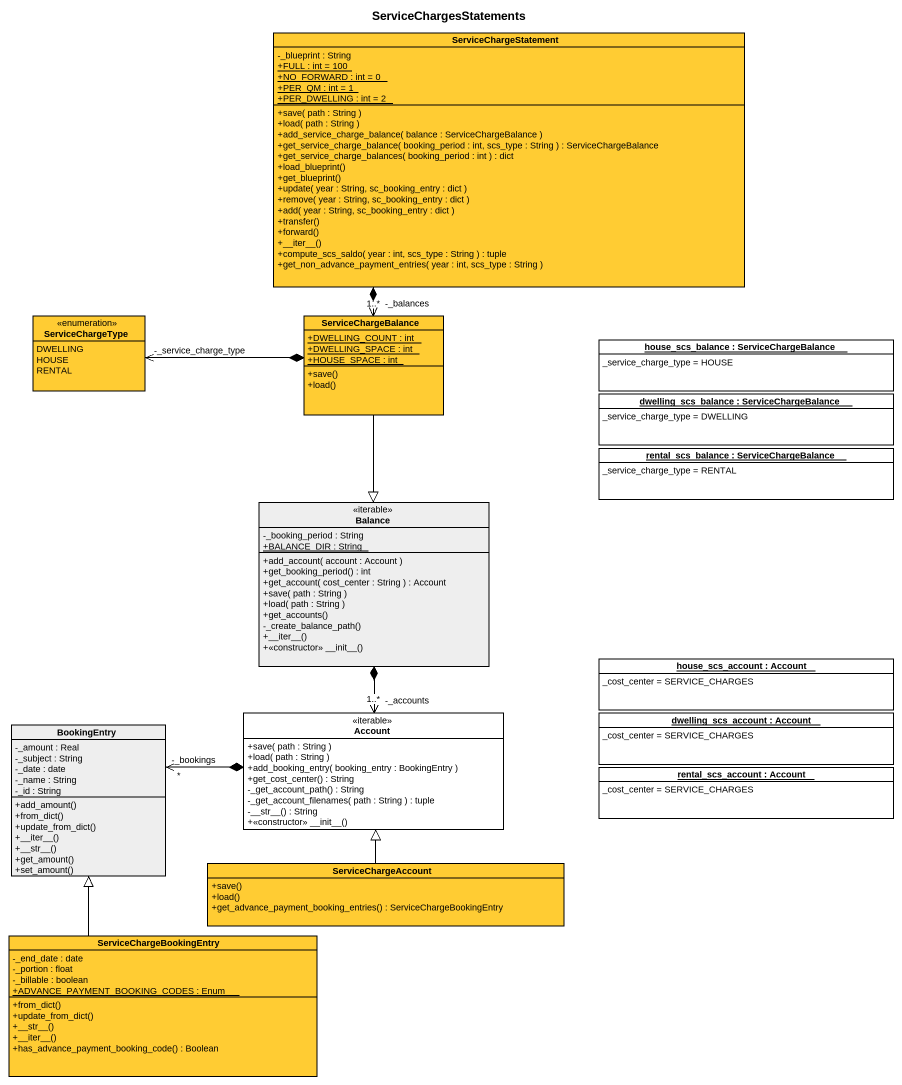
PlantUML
@startuml
title ServiceChargesStatements
hide circle
hide empty members
skinparam classAttributeIconSize 0
class ServiceChargeStatement #FFCC33 {
  -_blueprint : String
  {static} +FULL : int = 100
  {static} +NO_FORWARD : int = 0
  {static} +PER_QM : int = 1
  {static} +PER_DWELLING : int = 2
  +save( path : String )
  +load( path : String )
  +add_service_charge_balance( balance : ServiceChargeBalance )
  +get_service_charge_balance( booking_period : int, scs_type : String ) : ServiceChargeBalance
  +get_service_charge_balances( booking_period : int ) : dict
  +load_blueprint()
  +get_blueprint()
  +update( year : String, sc_booking_entry : dict )
  +remove( year : String, sc_booking_entry : dict )
  +add( year : String, sc_booking_entry : dict )
  +transfer()
  +forward()
  +~__iter~__()
  +compute_scs_saldo( year : int, scs_type : String ) : tuple
  +get_non_advance_payment_entries( year : int, scs_type : String )
}
enum ServiceChargeType #FFCC33 {
  DWELLING
  HOUSE
  RENTAL
}
class ServiceChargeBalance #FFCC33 {
  {static} +DWELLING_COUNT : int
  {static} +DWELLING_SPACE : int
  {static} +HOUSE_SPACE : int
  +save()
  +load()
}
object "house_scs_balance : ServiceChargeBalance" as house_scs_balance {
  _service_charge_type = HOUSE
}
object "dwelling_scs_balance : ServiceChargeBalance" as dwelling_scs_balance {
  _service_charge_type = DWELLING
}
object "rental_scs_balance : ServiceChargeBalance" as rental_scs_balance {
  _service_charge_type = RENTAL
}
class Balance <<iterable>> #EEEEEE {
  -_booking_period : String
  {static} +BALANCE_DIR : String
  +add_account( account : Account )
  +get_booking_period() : int
  +get_account( cost_center : String ) : Account
  +save( path : String )
  +load( path : String )
  +get_accounts()
  -_create_balance_path()
  +~__iter~__()
  +<<constructor>> ~__init~__()
}
object "house_scs_account : Account" as house_scs_account {
  _cost_center = SERVICE_CHARGES
}
class Account <<iterable>> {
  +save( path : String )
  +load( path : String )
  +add_booking_entry( booking_entry : BookingEntry )
  +get_cost_center() : String
  -_get_account_path() : String
  -_get_account_filenames( path : String ) : tuple
  -~__str~__() : String
  +<<constructor>> ~__init~__()
}
object "dwelling_scs_account : Account" as dwelling_scs_account {
  _cost_center = SERVICE_CHARGES
}
class BookingEntry #EEEEEE {
  -_amount : Real
  -_subject : String
  -_date : date
  -_name : String
  -_id : String
  +add_amount()
  +from_dict()
  +update_from_dict()
  +~__iter~__()
  +~__str~__()
  +get_amount()
  +set_amount()
}
object "rental_scs_account : Account" as rental_scs_account {
  _cost_center = SERVICE_CHARGES
}
class ServiceChargeAccount #FFCC33 {
  +save()
  +load()
  +get_advance_payment_booking_entries() : ServiceChargeBookingEntry
}
class ServiceChargeBookingEntry #FFCC33 {
  -_end_date : date
  -_portion : float
  -_billable : boolean
  {static} +ADVANCE_PAYMENT_BOOKING_CODES : Enum
  +from_dict()
  +update_from_dict()
  +~__str~__()
  +~__iter~__()
  +has_advance_payment_booking_code() : Boolean
}
ServiceChargeStatement *--> "-_balances\n1..*" ServiceChargeBalance
ServiceChargeBalance *-left-> "-_service_charge_type" ServiceChargeType
ServiceChargeBalance --|> Balance
Balance *--> "-_accounts\n1..*" Account
Account *-left-> "-_bookings\n*" BookingEntry
ServiceChargeAccount -up-|> Account
ServiceChargeBookingEntry -up-|> BookingEntry
@enduml
